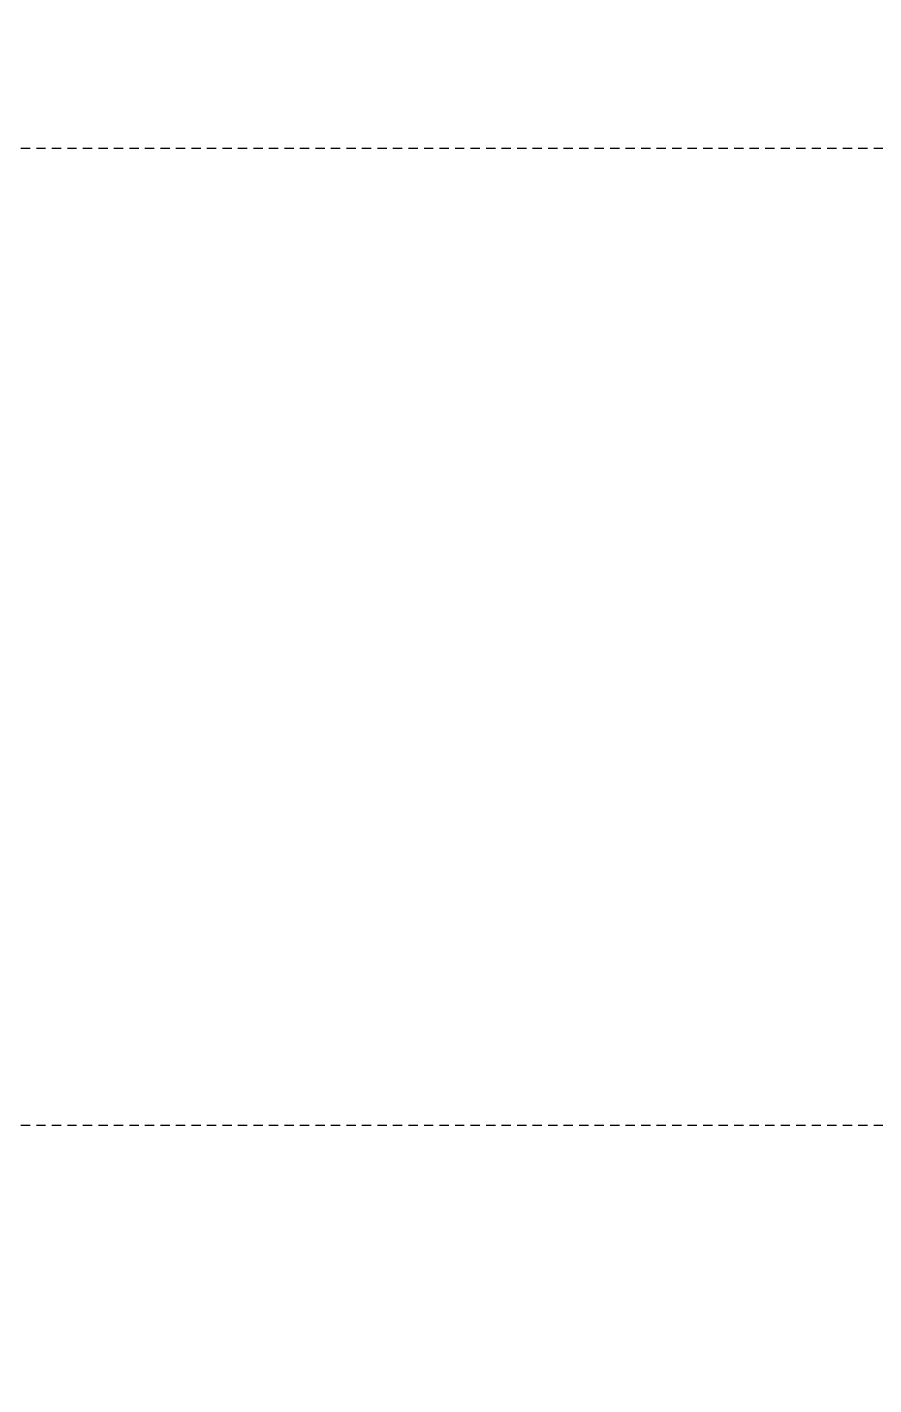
# Model space of a CAD drawing. Header units: millimetres. Extents: x -22443 to 8019, y 3751 to 17584.
# Drawn here: x -19658.6 to -19441.9, y 13900.2 to 14247.5 of the extents above; entities that cross this region are included whole.
import ezdxf

# ---------------------------------------------------------------- set-up
doc = ezdxf.new("R2010")
doc.units = ezdxf.units.MM
doc.linetypes.add('Overhead', pattern=[3.96875, 2.38125, -1.5875])
for name, color, linetype, lineweight in [('A-ANNO-DIMS', 211, 'Continuous', 9), ('A-ANNO-DIMS-50', 211, 'Continuous', 9), ('S-STRS-MBND', 31, 'Overhead', 18)]:
    doc.layers.add(name, color=color, linetype=linetype, lineweight=lineweight)
doc.styles.add('Arial', font='arial.ttf', dxfattribs={"height": 125})
doc.dimstyles.new('Diagonal_-_2_5mm_Arial', dxfattribs={"dimscale": 304.8, "dimtxt": 127.532425, "dimasz": 0.492126, "dimexe": 0.393701, "dimexo": 0.246063, "dimgap": 0.287073, "dimtad": 1, "dimdec": 0, "dimzin": 0, "dimdsep": 46, "dimtxsty": 'Arial', "dimblk1": 'OBLIQUE', "dimblk2": 'OBLIQUE', "dimsah": 1, "dimcen": 0.09, "dimdle": 0.393701, "dimazin": 0, "dimtfac": 1, "dimtdec": 4, "dimtix": 1, "dimtmove": 0, "dimatfit": 3, "dimfxl": 1, "dimtvp": 1, "dimtolj": 1, "dimtzin": 0, "dimarcsym": 2})

# ---------------------------------------------------------------- blocks, each defined once
blk = doc.blocks.new('DIMBLOCK4-Level 1')
at = {"layer": 'A-ANNO-DIMS-50'}
for p, q in [((-22191.52, 15666.47), (-22191.52, 7546.47)), ((-22191.52, 15546.47), (-22311.52, 15546.47)), ((-22191.52, 15546.47), (-11329.57, 15546.47)), ((-22191.52, 7666.47), (-22311.52, 7666.47)), ((-22191.52, 7666.47), (-20582.65, 7666.47))]:
    blk.add_line(p, q, dxfattribs=at)
at = {"layer": 'A-ANNO-DIMS-50', "lineweight": 35}
for p, q in [((-22191.52, 15546.47), (-22266.52, 15621.47)), ((-22191.52, 15546.47), (-22116.52, 15471.47)), ((-22191.52, 7666.47), (-22266.52, 7741.47)), ((-22191.52, 7666.47), (-22116.52, 7591.47))]:
    blk.add_line(p, q, dxfattribs=at)
at = {"layer": 'A-ANNO-DIMS-50', "color": 0, "insert": (-22441.3, 11414.19), "char_height": 125, "width": 461.4712, "attachment_point": 1, "rotation": 90, "line_spacing_factor": 0.941778, "style": 'Arial'}
blk.add_mtext('7880', dxfattribs=at)
blk = doc.blocks.new('_Oblique')
at = {"color": 0, "linetype": 'ByBlock', "lineweight": -2}
blk.add_line((-0.5, -0.5), (0.5, 0.5), dxfattribs=at)

msp = doc.modelspace()

# ---------------------------------------------------------------- linework, layer by layer
at = {"layer": 'S-STRS-MBND'}
for p, q in [((-19427.65, 14216.47), (-20507.65, 14216.47)), ((-19427.65, 14216.47), (-20507.65, 14216.47)), ((-19427.65, 13966.47), (-20507.65, 13966.47)), ((-19427.65, 13966.47), (-20507.65, 13966.47))]:
    msp.add_line(p, q, dxfattribs=at)

# ---------------------------------------------------------------- dimensions: what is measured, and where the dimension line sits
at = {"layer": 'A-ANNO-DIMS'}
dim = msp.add_linear_dim(base=(-22191.52, 7666.47), p1=(-11254.57, 15546.47), p2=(-20507.65, 7666.47), angle=90, dimstyle='Diagonal_-_2_5mm_Arial', override={"dimpost": '<>', "dimfxl": 12153.760552}, dxfattribs=at)
dim.commit()
dim.dimension.update_dxf_attribs({"geometry": 'DIMBLOCK4-Level 1', "text_midpoint": (-22342.84, 11606.47)})

doc.saveas('drawing.dxf')
